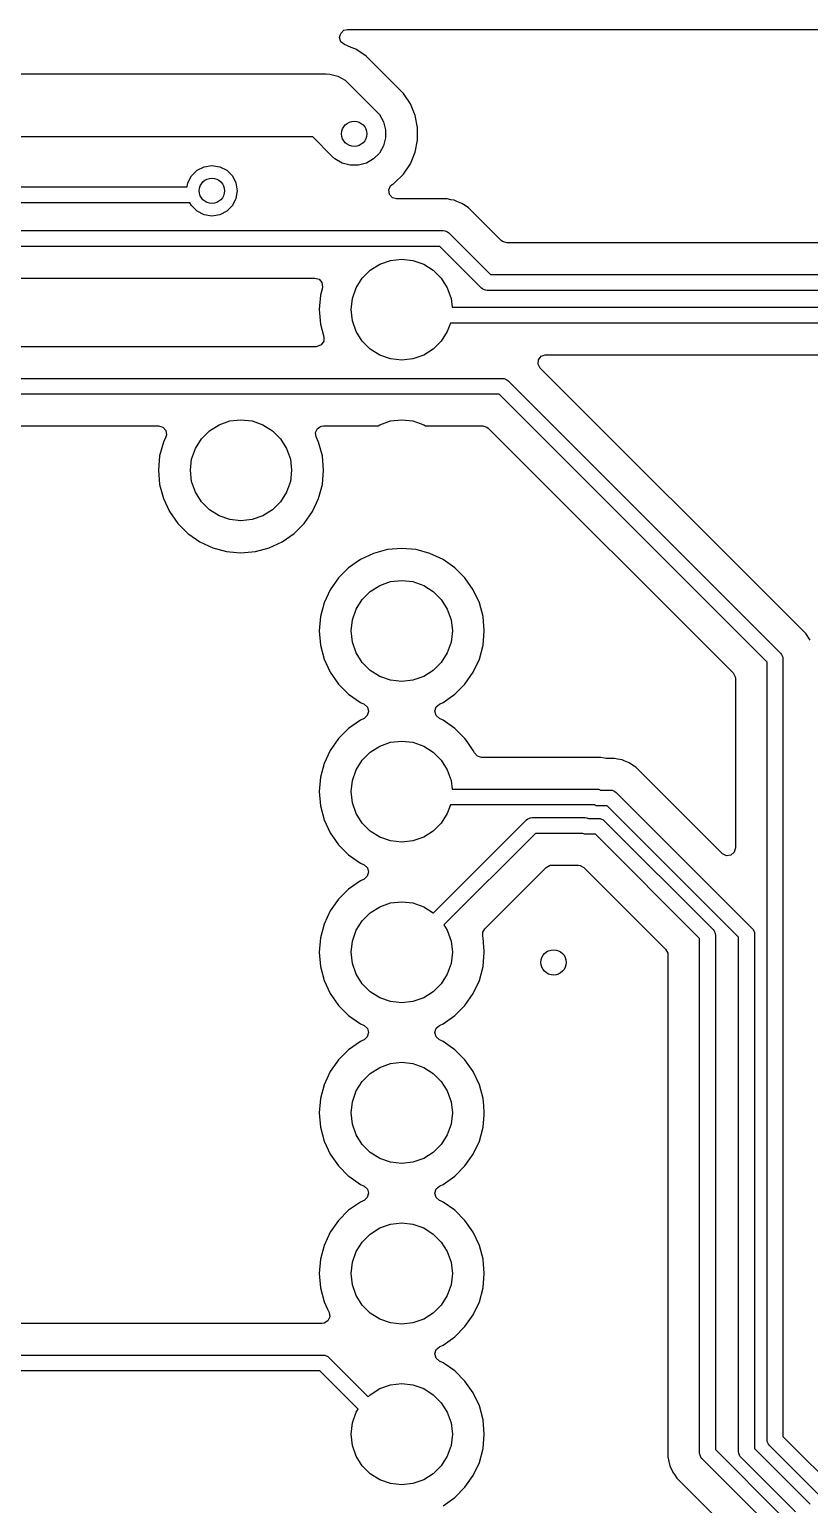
# Model space of a CAD drawing. Extents: x 0.52 to 4.07, y -3.31 to -0.61.
# Drawn here: x 2.261 to 2.746, y -1.53 to -0.612 of the extents above; entities that cross this region are included whole.
import ezdxf

# ---------------------------------------------------------------- set-up
doc = ezdxf.new("R2010")
doc.units = 0
doc.header["$MEASUREMENT"] = 0
doc.layers.add('BLACK', color=7, linetype='CONTINUOUS')

msp = doc.modelspace()

# ---------------------------------------------------------------- linework, layer by layer
at = {"layer": 'BLACK', "linetype": 'CONTINUOUS'}
for p, q in [((2.45347, -0.61728), (2.45415, -0.61462)), ((2.45415, -0.61462), (2.45616, -0.61274)), ((2.45616, -0.61274), (2.45835, -0.61222)), ((2.45835, -0.61222), (4.06793, -0.61222)), ((2.45434, -0.61989), (2.45347, -0.61728)), ((2.45648, -0.62162), (2.45434, -0.61989)), ((2.45847, -0.62244), (2.45648, -0.62162)), ((2.46068, -0.62336), (2.45847, -0.62244)), ((2.46354, -0.62454), (2.46068, -0.62336)), ((2.46999, -0.62885), (2.46354, -0.62454)), ((2.46354, -0.62454), (2.46354, -0.62454)), ((2.47565, -0.63451), (2.46999, -0.62885)), ((2.46999, -0.62885), (2.46999, -0.62885)), ((1.59646, -0.63976), (2.44488, -0.63976)), ((2.44488, -0.63976), (2.44745, -0.63993)), ((2.44745, -0.63993), (2.44745, -0.63993)), ((2.44745, -0.63993), (2.45242, -0.64126)), ((2.45242, -0.64126), (2.45687, -0.64383)), ((2.49319, -0.65206), (2.47565, -0.63451)), ((2.47565, -0.63451), (2.47565, -0.63451)), ((2.45687, -0.64383), (2.45687, -0.64383)), ((2.45687, -0.64383), (2.4588, -0.64553)), ((2.4588, -0.64553), (2.47652, -0.66325)), ((2.4975, -0.65851), (2.49319, -0.65206)), ((2.49319, -0.65206), (2.49319, -0.65206)), ((2.4975, -0.65851), (2.4975, -0.65851)), ((2.50047, -0.66568), (2.4975, -0.65851)), ((2.4975, -0.65851), (2.4975, -0.65851)), ((2.47652, -0.66325), (2.47822, -0.66518)), ((2.47822, -0.66518), (2.48079, -0.66963)), ((2.48079, -0.66963), (2.48212, -0.6746)), ((2.50199, -0.67329), (2.50047, -0.66568)), ((2.50047, -0.66568), (2.50047, -0.66568)), ((2.43673, -0.67913), (1.59646, -0.67913)), ((2.44868, -0.69108), (2.43673, -0.67913)), ((2.48212, -0.6746), (2.48212, -0.67973)), ((2.50199, -0.68104), (2.50199, -0.67329)), ((2.50199, -0.67329), (2.50199, -0.67329)), ((2.50199, -0.67329), (2.50199, -0.67329)), ((2.48079, -0.6847), (2.47822, -0.68915)), ((2.48212, -0.67973), (2.48079, -0.6847)), ((2.50047, -0.68865), (2.50199, -0.68104)), ((2.36476, -0.69986), (2.36915, -0.69762)), ((2.36915, -0.69762), (2.37402, -0.69685)), ((2.37402, -0.69685), (2.37888, -0.69762)), ((2.37888, -0.69762), (2.38327, -0.69986)), ((2.45061, -0.69278), (2.44868, -0.69108)), ((2.45507, -0.69535), (2.45061, -0.69278)), ((2.46003, -0.69668), (2.45507, -0.69535)), ((2.46517, -0.69668), (2.46003, -0.69668)), ((2.47013, -0.69535), (2.46517, -0.69668)), ((2.47458, -0.69278), (2.47013, -0.69535)), ((2.47822, -0.68915), (2.47458, -0.69278)), ((2.49319, -0.70227), (2.4975, -0.69582)), ((2.4975, -0.69582), (2.50047, -0.68865)), ((2.35904, -0.70773), (2.36128, -0.70334)), ((2.36128, -0.70334), (2.36476, -0.69986)), ((2.38327, -0.69986), (2.38676, -0.70334)), ((2.38676, -0.70334), (2.38899, -0.70773)), ((2.48771, -0.70776), (2.49319, -0.70227)), ((1.65612, -0.71019), (2.35865, -0.71019)), ((2.35865, -0.71019), (2.35904, -0.70773)), ((2.38899, -0.70773), (2.38976, -0.7126)), ((2.38976, -0.7126), (2.38899, -0.71746)), ((2.4841, -0.71212), (2.48524, -0.70962)), ((2.48449, -0.71484), (2.4841, -0.71212)), ((2.48629, -0.71692), (2.48449, -0.71484)), ((2.48524, -0.70962), (2.48622, -0.70876)), ((2.48622, -0.70876), (2.48693, -0.70828)), ((2.48693, -0.70828), (2.48771, -0.70776)), ((2.36035, -0.72003), (1.65408, -0.72003)), ((2.36128, -0.72185), (2.36035, -0.72003)), ((2.36476, -0.72534), (2.36128, -0.72185)), ((2.38676, -0.72185), (2.38327, -0.72534)), ((2.38899, -0.71746), (2.38676, -0.72185)), ((2.48893, -0.7177), (2.48629, -0.71692)), ((2.52034, -0.7177), (2.48893, -0.7177)), ((2.52272, -0.71817), (2.52034, -0.7177)), ((2.52034, -0.7177), (2.52034, -0.7177)), ((2.52034, -0.7177), (2.52034, -0.7177)), ((2.5247, -0.71856), (2.52272, -0.71817)), ((2.5251, -0.71864), (2.5247, -0.71856)), ((2.52641, -0.71919), (2.5251, -0.71864)), ((2.52958, -0.7205), (2.52641, -0.71919)), ((2.53159, -0.72185), (2.52958, -0.7205)), ((2.52958, -0.7205), (2.52958, -0.7205)), ((2.52958, -0.7205), (2.52958, -0.7205)), ((2.52958, -0.7205), (2.52958, -0.7205)), ((2.53361, -0.72319), (2.53159, -0.72185)), ((2.53704, -0.72662), (2.53361, -0.72319)), ((2.53361, -0.72319), (2.53361, -0.72319)), ((2.53361, -0.72319), (2.53361, -0.72319)), ((2.36915, -0.72758), (2.36476, -0.72534)), ((2.37402, -0.72835), (2.36915, -0.72758)), ((2.37888, -0.72758), (2.37402, -0.72835)), ((2.38327, -0.72534), (2.37888, -0.72758)), ((2.53732, -0.7269), (2.53704, -0.72662)), ((2.53704, -0.72662), (2.53704, -0.72662)), ((2.55405, -0.74363), (2.53732, -0.7269)), ((2.53732, -0.7269), (2.53732, -0.7269)), ((2.53732, -0.7269), (2.53732, -0.7269)), ((1.87378, -0.7374), (2.51791, -0.7374)), ((2.51791, -0.7374), (2.51887, -0.7375)), ((2.51887, -0.7375), (2.51887, -0.7375)), ((2.51887, -0.7375), (2.51899, -0.73754)), ((2.51899, -0.73754), (2.52065, -0.73823)), ((2.52065, -0.73823), (2.52065, -0.73823)), ((2.52065, -0.73823), (2.52139, -0.73884)), ((2.52139, -0.73884), (2.54731, -0.76476)), ((2.55486, -0.74428), (2.55405, -0.74363)), ((2.51587, -0.74724), (1.87582, -0.74724)), ((2.5418, -0.77316), (2.51587, -0.74724)), ((2.5575, -0.74506), (2.55486, -0.74428)), ((2.87984, -0.74506), (2.5575, -0.74506)), ((2.4675, -0.76698), (2.47249, -0.76199)), ((2.47249, -0.76199), (2.47846, -0.75824)), ((2.47846, -0.75824), (2.48512, -0.75591)), ((2.48512, -0.75591), (2.49213, -0.75512)), ((2.49213, -0.75512), (2.49913, -0.75591)), ((2.49913, -0.75591), (2.50579, -0.75824)), ((2.50579, -0.75824), (2.51176, -0.76199)), ((2.51176, -0.76199), (2.51675, -0.76698)), ((1.91672, -0.76695), (2.43803, -0.76695)), ((2.43803, -0.76695), (2.44067, -0.76772)), ((2.44067, -0.76772), (2.44247, -0.7698)), ((2.44247, -0.7698), (2.44286, -0.77253)), ((2.46375, -0.77295), (2.4675, -0.76698)), ((2.51675, -0.76698), (2.5205, -0.77295)), ((2.54731, -0.76476), (2.87742, -0.76476)), ((2.44151, -0.77769), (2.44073, -0.78661)), ((2.44274, -0.77309), (2.44151, -0.77769)), ((2.44151, -0.77769), (2.44151, -0.77769)), ((2.44286, -0.77253), (2.44274, -0.77309)), ((2.46063, -0.78661), (2.46142, -0.77961)), ((2.46142, -0.77961), (2.46375, -0.77295)), ((2.5205, -0.77295), (2.52283, -0.77961)), ((2.52283, -0.77961), (2.52345, -0.78508)), ((2.54254, -0.77378), (2.5418, -0.77316)), ((2.54358, -0.77421), (2.54254, -0.77378)), ((2.54254, -0.77378), (2.54254, -0.77378)), ((2.54432, -0.77451), (2.54358, -0.77421)), ((2.54528, -0.77461), (2.54432, -0.77451)), ((2.54432, -0.77451), (2.54432, -0.77451)), ((2.87538, -0.77461), (2.54528, -0.77461)), ((2.44073, -0.78661), (2.44073, -0.78661)), ((2.44073, -0.78661), (2.44151, -0.79554)), ((2.46142, -0.79362), (2.46063, -0.78661)), ((2.52345, -0.78508), (2.87268, -0.78508)), ((2.44151, -0.79554), (2.44151, -0.79554)), ((2.44151, -0.79554), (2.44365, -0.80352)), ((2.46375, -0.80028), (2.46142, -0.79362)), ((2.52238, -0.79492), (2.5205, -0.80028)), ((2.87064, -0.79492), (2.52238, -0.79492)), ((2.44358, -0.80627), (2.44204, -0.80855)), ((2.44365, -0.80352), (2.44358, -0.80627)), ((2.4675, -0.80625), (2.46375, -0.80028)), ((2.47249, -0.81124), (2.4675, -0.80625)), ((2.51675, -0.80625), (2.51176, -0.81124)), ((2.5205, -0.80028), (2.51675, -0.80625)), ((2.43893, -0.80967), (1.94428, -0.80967)), ((2.43951, -0.80963), (2.43893, -0.80967)), ((2.44204, -0.80855), (2.43951, -0.80963)), ((2.47846, -0.81499), (2.47249, -0.81124)), ((2.48512, -0.81732), (2.47846, -0.81499)), ((2.50579, -0.81499), (2.49913, -0.81732)), ((2.51176, -0.81124), (2.50579, -0.81499)), ((2.57714, -0.8178), (2.57879, -0.8156)), ((2.57879, -0.8156), (2.58136, -0.81464)), ((2.58136, -0.81464), (2.58171, -0.81463)), ((2.58171, -0.81463), (2.86045, -0.81463)), ((2.49213, -0.81811), (2.48512, -0.81732)), ((2.49913, -0.81732), (2.49213, -0.81811)), ((2.57694, -0.82055), (2.57714, -0.8178)), ((2.57826, -0.82296), (2.57694, -0.82055)), ((2.73998, -0.98469), (2.57826, -0.82296)), ((1.94671, -0.82937), (2.55476, -0.82937)), ((2.55476, -0.82937), (2.55572, -0.82946)), ((2.55572, -0.82946), (2.55572, -0.82946)), ((2.55572, -0.82946), (2.55624, -0.82968)), ((2.55624, -0.82968), (2.5575, -0.8302)), ((2.5575, -0.8302), (2.5575, -0.8302)), ((2.5575, -0.8302), (2.55824, -0.83081)), ((2.55824, -0.83081), (2.72789, -1.00046)), ((2.55273, -0.83921), (1.94875, -0.83921)), ((2.71949, -1.00598), (2.55273, -0.83921)), ((1.95893, -0.85892), (2.34088, -0.85892)), ((2.34088, -0.85892), (2.34352, -0.85969)), ((2.34352, -0.85969), (2.34533, -0.86177)), ((2.34533, -0.86177), (2.34572, -0.86449)), ((2.3675, -0.86698), (2.37249, -0.86199)), ((2.37249, -0.86199), (2.37846, -0.85824)), ((2.37846, -0.85824), (2.38512, -0.85591)), ((2.38512, -0.85591), (2.39213, -0.85512)), ((2.39213, -0.85512), (2.39913, -0.85591)), ((2.39913, -0.85591), (2.40579, -0.85824)), ((2.40579, -0.85824), (2.41176, -0.86199)), ((2.41176, -0.86199), (2.41675, -0.86698)), ((2.43853, -0.86314), (2.43965, -0.86063)), ((2.43965, -0.86063), (2.44196, -0.85913)), ((2.44196, -0.85913), (2.44337, -0.85892)), ((2.44337, -0.85892), (2.47738, -0.85892)), ((2.47738, -0.85892), (2.47846, -0.85824)), ((2.47846, -0.85824), (2.48512, -0.85591)), ((2.48512, -0.85591), (2.49213, -0.85512)), ((2.49213, -0.85512), (2.49913, -0.85591)), ((2.49913, -0.85591), (2.50579, -0.85824)), ((2.50579, -0.85824), (2.50687, -0.85892)), ((2.50687, -0.85892), (2.54254, -0.85892)), ((2.54254, -0.85892), (2.54518, -0.85969)), ((2.54518, -0.85969), (2.54599, -0.86035)), ((2.54599, -0.86035), (2.69835, -1.01271)), ((2.34383, -0.86904), (2.34151, -0.87769)), ((2.34531, -0.86586), (2.34383, -0.86904)), ((2.34383, -0.86904), (2.34383, -0.86904)), ((2.34572, -0.86449), (2.34531, -0.86586)), ((2.36375, -0.87295), (2.3675, -0.86698)), ((2.41675, -0.86698), (2.4205, -0.87295)), ((2.43894, -0.86586), (2.43853, -0.86314)), ((2.44042, -0.86904), (2.43894, -0.86586)), ((2.44274, -0.87769), (2.44042, -0.86904)), ((2.34151, -0.87769), (2.34073, -0.88661)), ((2.34151, -0.87769), (2.34151, -0.87769)), ((2.36063, -0.88661), (2.36142, -0.87961)), ((2.36142, -0.87961), (2.36375, -0.87295)), ((2.4205, -0.87295), (2.42283, -0.87961)), ((2.42283, -0.87961), (2.42362, -0.88661)), ((2.44352, -0.88661), (2.44274, -0.87769)), ((2.34073, -0.88661), (2.34073, -0.88661)), ((2.34073, -0.88661), (2.34151, -0.89554)), ((2.36142, -0.89362), (2.36063, -0.88661)), ((2.42362, -0.88661), (2.42283, -0.89362)), ((2.44274, -0.89554), (2.44352, -0.88661)), ((2.34151, -0.89554), (2.34151, -0.89554)), ((2.34151, -0.89554), (2.34383, -0.90419)), ((2.36375, -0.90028), (2.36142, -0.89362)), ((2.42283, -0.89362), (2.4205, -0.90028)), ((2.44042, -0.90419), (2.44274, -0.89554)), ((2.34383, -0.90419), (2.34383, -0.90419)), ((2.34383, -0.90419), (2.34762, -0.91231)), ((2.3675, -0.90625), (2.36375, -0.90028)), ((2.37249, -0.91124), (2.3675, -0.90625)), ((2.41675, -0.90625), (2.41176, -0.91124)), ((2.4205, -0.90028), (2.41675, -0.90625)), ((2.43664, -0.91231), (2.44042, -0.90419)), ((2.34762, -0.91231), (2.34762, -0.91231)), ((2.34762, -0.91231), (2.35275, -0.91965)), ((2.37846, -0.91499), (2.37249, -0.91124)), ((2.38512, -0.91732), (2.37846, -0.91499)), ((2.39213, -0.91811), (2.38512, -0.91732)), ((2.39913, -0.91732), (2.39213, -0.91811)), ((2.40579, -0.91499), (2.39913, -0.91732)), ((2.41176, -0.91124), (2.40579, -0.91499)), ((2.4315, -0.91965), (2.43664, -0.91231)), ((2.35275, -0.91965), (2.35909, -0.92599)), ((2.35909, -0.92599), (2.35975, -0.92645)), ((2.35975, -0.92645), (2.36643, -0.93112)), ((2.41782, -0.93112), (2.42516, -0.92599)), ((2.42516, -0.92599), (2.4315, -0.91965)), ((2.36643, -0.93112), (2.37455, -0.93491)), ((2.37455, -0.93491), (2.3832, -0.93723)), ((2.40105, -0.93723), (2.4097, -0.93491)), ((2.4097, -0.93491), (2.41782, -0.93112)), ((2.4832, -0.936), (2.47455, -0.93832)), ((2.49213, -0.93522), (2.4832, -0.936)), ((2.4832, -0.936), (2.4832, -0.936)), ((2.50105, -0.936), (2.49213, -0.93522)), ((2.49213, -0.93522), (2.49213, -0.93522)), ((2.5097, -0.93832), (2.50105, -0.936)), ((2.50105, -0.936), (2.50105, -0.936)), ((2.50105, -0.936), (2.50105, -0.936)), ((2.50105, -0.936), (2.50105, -0.936)), ((2.50105, -0.936), (2.50105, -0.936)), ((2.3832, -0.93723), (2.38958, -0.93779)), ((2.38958, -0.93779), (2.39213, -0.93801)), ((2.39213, -0.93801), (2.39436, -0.93782)), ((2.39213, -0.93801), (2.39213, -0.93801)), ((2.39213, -0.93801), (2.39213, -0.93801)), ((2.39436, -0.93782), (2.40105, -0.93723)), ((2.46643, -0.9421), (2.45909, -0.94724)), ((2.47455, -0.93832), (2.46643, -0.9421)), ((2.46643, -0.9421), (2.46643, -0.9421)), ((2.47455, -0.93832), (2.47455, -0.93832)), ((2.51782, -0.9421), (2.5097, -0.93832)), ((2.5097, -0.93832), (2.5097, -0.93832)), ((2.52516, -0.94724), (2.51782, -0.9421)), ((2.51782, -0.9421), (2.51782, -0.9421)), ((2.45275, -0.95358), (2.44762, -0.96092)), ((2.45909, -0.94724), (2.45275, -0.95358)), ((2.5315, -0.95358), (2.52516, -0.94724)), ((2.53664, -0.96092), (2.5315, -0.95358)), ((2.5315, -0.95358), (2.5315, -0.95358)), ((2.44762, -0.96092), (2.44383, -0.96904)), ((2.44762, -0.96092), (2.44762, -0.96092)), ((2.4675, -0.96698), (2.47249, -0.96199)), ((2.47249, -0.96199), (2.47846, -0.95824)), ((2.47846, -0.95824), (2.48512, -0.95591)), ((2.48512, -0.95591), (2.49213, -0.95512)), ((2.49213, -0.95512), (2.49913, -0.95591)), ((2.49913, -0.95591), (2.50579, -0.95824)), ((2.50579, -0.95824), (2.51176, -0.96199)), ((2.51176, -0.96199), (2.51675, -0.96698)), ((2.54042, -0.96904), (2.53664, -0.96092)), ((2.44383, -0.96904), (2.44151, -0.97769)), ((2.44383, -0.96904), (2.44383, -0.96904)), ((2.46142, -0.97961), (2.46375, -0.97295)), ((2.46375, -0.97295), (2.4675, -0.96698)), ((2.51675, -0.96698), (2.5205, -0.97295)), ((2.5205, -0.97295), (2.52283, -0.97961)), ((2.54274, -0.97769), (2.54042, -0.96904)), ((2.44151, -0.97769), (2.44073, -0.98661)), ((2.44151, -0.97769), (2.44151, -0.97769)), ((2.46063, -0.98661), (2.46142, -0.97961)), ((2.52283, -0.97961), (2.52362, -0.98661)), ((2.54352, -0.98661), (2.54274, -0.97769)), ((2.44073, -0.98661), (2.44073, -0.98661)), ((2.44073, -0.98661), (2.44151, -0.99554)), ((2.46142, -0.99362), (2.46063, -0.98661)), ((2.52362, -0.98661), (2.52283, -0.99362)), ((2.54274, -0.99554), (2.54352, -0.98661)), ((2.73999, -0.98469), (2.73998, -0.98469)), ((2.74354, -0.98824), (2.73999, -0.98469)), ((2.74623, -0.99227), (2.74354, -0.98824)), ((2.74354, -0.98824), (2.74354, -0.98824)), ((2.44151, -0.99554), (2.44151, -0.99554)), ((2.44151, -0.99554), (2.44383, -1.00419)), ((2.46375, -1.00028), (2.46142, -0.99362)), ((2.4675, -1.00625), (2.46375, -1.00028)), ((2.5205, -1.00028), (2.51675, -1.00625)), ((2.52283, -0.99362), (2.5205, -1.00028)), ((2.54042, -1.00419), (2.54274, -0.99554)), ((2.72789, -1.00046), (2.7285, -1.0012)), ((2.44383, -1.00419), (2.44383, -1.00419)), ((2.44383, -1.00419), (2.44762, -1.01231)), ((2.47249, -1.01124), (2.4675, -1.00625)), ((2.51675, -1.00625), (2.51176, -1.01124)), ((2.53664, -1.01231), (2.54042, -1.00419)), ((2.71949, -1.49016), (2.71949, -1.00598)), ((2.7285, -1.0012), (2.7285, -1.0012)), ((2.7285, -1.0012), (2.72924, -1.00298)), ((2.72924, -1.00298), (2.72933, -1.00394)), ((2.72933, -1.00394), (2.72933, -1.48812)), ((2.44762, -1.01231), (2.44762, -1.01231)), ((2.44762, -1.01231), (2.45275, -1.01965)), ((2.47846, -1.01499), (2.47249, -1.01124)), ((2.48512, -1.01732), (2.47846, -1.01499)), ((2.49213, -1.01811), (2.48512, -1.01732)), ((2.49913, -1.01732), (2.49213, -1.01811)), ((2.50579, -1.01499), (2.49913, -1.01732)), ((2.51176, -1.01124), (2.50579, -1.01499)), ((2.5315, -1.01965), (2.53664, -1.01231)), ((2.69835, -1.01271), (2.69967, -1.01512)), ((2.69967, -1.01512), (2.69978, -1.01616)), ((2.69978, -1.01616), (2.69978, -1.12168)), ((2.45275, -1.01965), (2.45909, -1.02599)), ((2.45909, -1.02599), (2.45909, -1.02599)), ((2.45909, -1.02599), (2.46643, -1.03112)), ((2.51782, -1.03112), (2.52516, -1.02599)), ((2.52516, -1.02599), (2.5315, -1.01965)), ((2.46643, -1.03112), (2.46871, -1.03219)), ((2.46871, -1.03219), (2.47078, -1.03401)), ((2.47153, -1.03665), (2.47073, -1.03929)), ((2.47078, -1.03401), (2.47153, -1.03665)), ((2.51272, -1.03658), (2.51352, -1.03394)), ((2.51348, -1.03922), (2.51272, -1.03658)), ((2.51352, -1.03394), (2.51554, -1.03219)), ((2.51554, -1.03219), (2.51782, -1.03112)), ((2.46643, -1.0421), (2.45909, -1.04724)), ((2.46871, -1.04104), (2.46643, -1.0421)), ((2.46643, -1.0421), (2.46643, -1.0421)), ((2.47073, -1.03929), (2.46871, -1.04104)), ((2.51554, -1.04104), (2.51348, -1.03922)), ((2.51782, -1.0421), (2.51554, -1.04104)), ((2.52516, -1.04724), (2.51782, -1.0421)), ((2.51782, -1.0421), (2.51782, -1.0421)), ((2.45275, -1.05358), (2.44762, -1.06092)), ((2.45909, -1.04724), (2.45275, -1.05358)), ((2.48512, -1.05591), (2.49213, -1.05512)), ((2.49213, -1.05512), (2.49913, -1.05591)), ((2.5315, -1.05358), (2.52516, -1.04724)), ((2.53279, -1.05542), (2.5315, -1.05358)), ((2.53664, -1.06092), (2.53279, -1.05542)), ((2.44762, -1.06092), (2.44383, -1.06904)), ((2.44762, -1.06092), (2.44762, -1.06092)), ((2.4675, -1.06698), (2.47249, -1.06199)), ((2.47249, -1.06199), (2.47846, -1.05824)), ((2.47846, -1.05824), (2.48512, -1.05591)), ((2.49913, -1.05591), (2.50579, -1.05824)), ((2.50579, -1.05824), (2.51176, -1.06199)), ((2.51176, -1.06199), (2.51675, -1.06698)), ((2.5374, -1.06255), (2.53664, -1.06092)), ((2.5374, -1.06256), (2.5374, -1.06255)), ((2.53919, -1.0646), (2.5374, -1.06256)), ((2.54183, -1.06537), (2.53919, -1.0646)), ((2.44383, -1.06904), (2.44151, -1.07769)), ((2.44383, -1.06904), (2.44383, -1.06904)), ((2.46142, -1.07961), (2.46375, -1.07295)), ((2.46375, -1.07295), (2.4675, -1.06698)), ((2.51675, -1.06698), (2.5205, -1.07295)), ((2.5205, -1.07295), (2.52283, -1.07961)), ((2.61605, -1.06537), (2.54183, -1.06537)), ((2.61835, -1.06583), (2.61605, -1.06537)), ((2.61605, -1.06537), (2.61605, -1.06537)), ((2.6193, -1.06593), (2.61835, -1.06583)), ((2.62447, -1.06593), (2.6193, -1.06593)), ((2.62646, -1.06632), (2.62447, -1.06593)), ((2.62447, -1.06593), (2.62447, -1.06593)), ((2.62447, -1.06593), (2.62447, -1.06593)), ((2.62923, -1.06687), (2.62646, -1.06632)), ((2.62646, -1.06632), (2.62646, -1.06632)), ((2.63054, -1.06742), (2.62923, -1.06687)), ((2.62923, -1.06687), (2.62923, -1.06687)), ((2.62923, -1.06687), (2.62923, -1.06687)), ((2.62923, -1.06687), (2.62923, -1.06687)), ((2.62923, -1.06687), (2.62923, -1.06687)), ((2.63371, -1.06873), (2.63054, -1.06742)), ((2.63573, -1.07008), (2.63371, -1.06873)), ((2.63371, -1.06873), (2.63371, -1.06873)), ((2.63371, -1.06873), (2.63371, -1.06873)), ((2.63775, -1.07142), (2.63573, -1.07008)), ((2.64135, -1.07502), (2.63775, -1.07142)), ((2.44151, -1.07769), (2.44073, -1.08661)), ((2.44151, -1.07769), (2.44151, -1.07769)), ((2.46063, -1.08661), (2.46142, -1.07961)), ((2.52283, -1.07961), (2.52345, -1.08508)), ((2.69145, -1.12513), (2.64135, -1.07502)), ((2.64135, -1.07502), (2.64135, -1.07502)), ((2.44073, -1.08661), (2.44073, -1.08661)), ((2.44073, -1.08661), (2.44151, -1.09554)), ((2.46142, -1.09362), (2.46063, -1.08661)), ((2.52345, -1.08508), (2.61362, -1.08508)), ((2.61362, -1.08508), (2.61458, -1.08517)), ((2.61458, -1.08517), (2.61458, -1.08517)), ((2.61458, -1.08517), (2.6151, -1.08539)), ((2.6151, -1.08539), (2.61568, -1.08563)), ((2.61568, -1.08563), (2.62205, -1.08563)), ((2.62205, -1.08563), (2.62301, -1.08572)), ((2.62301, -1.08572), (2.62301, -1.08572)), ((2.62301, -1.08572), (2.62345, -1.08591)), ((2.62345, -1.08591), (2.62478, -1.08646)), ((2.62478, -1.08646), (2.62478, -1.08646)), ((2.62478, -1.08646), (2.62553, -1.08707)), ((2.62553, -1.08707), (2.71017, -1.17172)), ((2.44151, -1.09554), (2.44151, -1.09554)), ((2.44151, -1.09554), (2.44383, -1.10419)), ((2.46375, -1.10028), (2.46142, -1.09362)), ((2.4675, -1.10625), (2.46375, -1.10028)), ((2.5205, -1.10028), (2.51675, -1.10625)), ((2.52238, -1.09492), (2.5205, -1.10028)), ((2.61211, -1.09492), (2.52238, -1.09492)), ((2.61269, -1.09516), (2.61211, -1.09492)), ((2.61321, -1.09538), (2.61269, -1.09516)), ((2.61417, -1.09547), (2.61321, -1.09538)), ((2.61321, -1.09538), (2.61321, -1.09538)), ((2.62001, -1.09547), (2.61417, -1.09547)), ((2.70177, -1.17724), (2.62001, -1.09547)), ((2.44383, -1.10419), (2.44383, -1.10419)), ((2.44383, -1.10419), (2.44762, -1.11231)), ((2.47249, -1.11124), (2.4675, -1.10625)), ((2.51675, -1.10625), (2.51176, -1.11124)), ((2.51191, -1.16213), (2.5698, -1.10424)), ((2.5698, -1.10424), (2.57055, -1.10362)), ((2.57055, -1.10362), (2.57159, -1.10319)), ((2.57055, -1.10362), (2.57055, -1.10362)), ((2.57159, -1.10319), (2.57232, -1.10289)), ((2.57232, -1.10289), (2.57328, -1.1028)), ((2.57232, -1.10289), (2.57232, -1.10289)), ((2.57328, -1.1028), (2.60628, -1.1028)), ((2.60628, -1.1028), (2.60724, -1.10289)), ((2.60724, -1.10289), (2.60724, -1.10289)), ((2.60724, -1.10289), (2.60776, -1.10311)), ((2.60776, -1.10311), (2.60835, -1.10335)), ((2.60835, -1.10335), (2.61471, -1.10335)), ((2.61471, -1.10335), (2.61567, -1.10344)), ((2.61567, -1.10344), (2.61567, -1.10344)), ((2.61567, -1.10344), (2.61611, -1.10362)), ((2.61611, -1.10362), (2.61744, -1.10418)), ((2.61744, -1.10418), (2.61744, -1.10418)), ((2.61744, -1.10418), (2.61819, -1.10479)), ((2.61819, -1.10479), (2.68583, -1.17243)), ((2.44762, -1.11231), (2.44762, -1.11231)), ((2.44762, -1.11231), (2.45275, -1.11965)), ((2.45275, -1.11965), (2.45909, -1.12599)), ((2.47846, -1.11499), (2.47249, -1.11124)), ((2.48512, -1.11732), (2.47846, -1.11499)), ((2.49213, -1.11811), (2.48512, -1.11732)), ((2.49913, -1.11732), (2.49213, -1.11811)), ((2.50579, -1.11499), (2.49913, -1.11732)), ((2.51176, -1.11124), (2.50579, -1.11499)), ((2.57532, -1.11264), (2.51838, -1.16958)), ((2.60477, -1.11264), (2.57532, -1.11264)), ((2.60536, -1.11288), (2.60477, -1.11264)), ((2.60587, -1.11309), (2.60536, -1.11288)), ((2.60683, -1.11319), (2.60587, -1.11309)), ((2.60587, -1.11309), (2.60587, -1.11309)), ((2.61267, -1.11319), (2.60683, -1.11319)), ((2.67743, -1.17795), (2.61267, -1.11319)), ((2.45909, -1.12599), (2.45909, -1.12599)), ((2.45909, -1.12599), (2.46643, -1.13112)), ((2.6917, -1.12536), (2.69145, -1.12513)), ((2.69421, -1.12651), (2.6917, -1.12536)), ((2.69693, -1.12612), (2.69421, -1.12651)), ((2.69901, -1.12431), (2.69693, -1.12612)), ((2.69978, -1.12168), (2.69901, -1.12431)), ((2.46643, -1.13112), (2.46871, -1.13219)), ((2.46871, -1.13219), (2.47078, -1.13401)), ((2.47153, -1.13665), (2.47073, -1.13929)), ((2.47078, -1.13401), (2.47153, -1.13665)), ((2.54376, -1.17206), (2.58205, -1.13377)), ((2.58205, -1.13377), (2.58447, -1.13245)), ((2.58447, -1.13245), (2.58551, -1.13234)), ((2.58551, -1.13234), (2.60116, -1.13234)), ((2.60116, -1.13234), (2.60211, -1.13244)), ((2.60211, -1.13244), (2.60308, -1.13263)), ((2.60308, -1.13263), (2.60552, -1.1339)), ((2.60552, -1.1339), (2.60558, -1.13397)), ((2.60558, -1.13397), (2.6563, -1.18468)), ((2.45909, -1.14724), (2.45275, -1.15358)), ((2.46643, -1.1421), (2.45909, -1.14724)), ((2.46871, -1.14104), (2.46643, -1.1421)), ((2.46643, -1.1421), (2.46643, -1.1421)), ((2.47073, -1.13929), (2.46871, -1.14104)), ((2.45275, -1.15358), (2.44762, -1.16092)), ((2.47846, -1.15824), (2.48512, -1.15591)), ((2.48512, -1.15591), (2.49213, -1.15512)), ((2.49213, -1.15512), (2.49913, -1.15591)), ((2.49913, -1.15591), (2.50579, -1.15824)), ((2.44762, -1.16092), (2.44383, -1.16904)), ((2.44762, -1.16092), (2.44762, -1.16092)), ((2.4675, -1.16698), (2.47249, -1.16199)), ((2.47249, -1.16199), (2.47846, -1.15824)), ((2.50579, -1.15824), (2.51176, -1.16199)), ((2.51176, -1.16199), (2.51191, -1.16213)), ((2.44383, -1.16904), (2.44151, -1.17769)), ((2.44383, -1.16904), (2.44383, -1.16904)), ((2.46142, -1.17961), (2.46375, -1.17295)), ((2.46375, -1.17295), (2.4675, -1.16698)), ((2.51838, -1.16958), (2.5205, -1.17295)), ((2.5205, -1.17295), (2.52283, -1.17961)), ((2.5425, -1.17678), (2.54256, -1.17403)), ((2.54256, -1.17403), (2.54376, -1.17206)), ((2.68583, -1.17243), (2.68645, -1.17318)), ((2.68645, -1.17318), (2.68645, -1.17318)), ((2.68645, -1.17318), (2.68718, -1.17495)), ((2.68718, -1.17495), (2.68728, -1.17591)), ((2.71017, -1.17172), (2.71078, -1.17246)), ((2.71078, -1.17246), (2.71078, -1.17246)), ((2.71078, -1.17246), (2.71152, -1.17424)), ((2.71152, -1.17424), (2.71161, -1.1752)), ((2.71161, -1.1752), (2.71161, -1.49546)), ((2.44151, -1.17769), (2.44073, -1.18661)), ((2.44151, -1.17769), (2.44151, -1.17769)), ((2.46063, -1.18661), (2.46142, -1.17961)), ((2.52283, -1.17961), (2.52362, -1.18661)), ((2.54274, -1.17769), (2.5425, -1.17678)), ((2.54323, -1.18324), (2.54274, -1.17769)), ((2.54345, -1.18583), (2.54323, -1.18324)), ((2.67743, -1.49821), (2.67743, -1.17795)), ((2.68728, -1.17591), (2.68728, -1.49617)), ((2.70177, -1.4975), (2.70177, -1.17724)), ((2.44073, -1.18661), (2.44073, -1.18661)), ((2.44073, -1.18661), (2.44151, -1.19554)), ((2.46142, -1.19362), (2.46063, -1.18661)), ((2.52362, -1.18661), (2.52283, -1.19362)), ((2.54274, -1.19554), (2.54352, -1.18661)), ((2.54352, -1.18661), (2.54345, -1.18583)), ((2.6563, -1.18468), (2.65762, -1.1871)), ((2.65762, -1.1871), (2.65773, -1.18814)), ((2.65773, -1.18814), (2.65773, -1.50064)), ((2.44151, -1.19554), (2.44151, -1.19554)), ((2.44151, -1.19554), (2.44383, -1.20419)), ((2.46375, -1.20028), (2.46142, -1.19362)), ((2.4675, -1.20625), (2.46375, -1.20028)), ((2.5205, -1.20028), (2.51675, -1.20625)), ((2.52283, -1.19362), (2.5205, -1.20028)), ((2.54042, -1.20419), (2.54274, -1.19554)), ((2.44383, -1.20419), (2.44383, -1.20419)), ((2.44383, -1.20419), (2.44762, -1.21231)), ((2.47249, -1.21124), (2.4675, -1.20625)), ((2.47846, -1.21499), (2.47249, -1.21124)), ((2.51176, -1.21124), (2.50579, -1.21499)), ((2.51675, -1.20625), (2.51176, -1.21124)), ((2.53664, -1.21231), (2.54042, -1.20419)), ((2.44762, -1.21231), (2.44762, -1.21231)), ((2.44762, -1.21231), (2.45275, -1.21965)), ((2.45275, -1.21965), (2.45909, -1.22599)), ((2.48512, -1.21732), (2.47846, -1.21499)), ((2.49213, -1.21811), (2.48512, -1.21732)), ((2.49913, -1.21732), (2.49213, -1.21811)), ((2.50579, -1.21499), (2.49913, -1.21732)), ((2.52516, -1.22599), (2.5315, -1.21965)), ((2.5315, -1.21965), (2.53664, -1.21231)), ((2.45909, -1.22599), (2.45909, -1.22599)), ((2.45909, -1.22599), (2.46643, -1.23112)), ((2.51782, -1.23112), (2.52516, -1.22599)), ((2.46643, -1.23112), (2.46828, -1.23199)), ((2.46828, -1.23199), (2.46871, -1.23219)), ((2.46871, -1.23219), (2.47078, -1.23401)), ((2.47073, -1.23929), (2.46871, -1.24104)), ((2.47153, -1.23665), (2.47073, -1.23929)), ((2.47078, -1.23401), (2.47153, -1.23665)), ((2.51272, -1.23658), (2.51352, -1.23394)), ((2.51348, -1.23922), (2.51272, -1.23658)), ((2.51554, -1.24104), (2.51348, -1.23922)), ((2.51352, -1.23394), (2.51554, -1.23219)), ((2.51554, -1.23219), (2.51597, -1.23199)), ((2.51597, -1.23199), (2.51782, -1.23112)), ((2.45909, -1.24724), (2.45275, -1.25358)), ((2.46643, -1.2421), (2.45909, -1.24724)), ((2.46804, -1.24135), (2.46643, -1.2421)), ((2.46643, -1.2421), (2.46643, -1.2421)), ((2.46871, -1.24104), (2.46804, -1.24135)), ((2.51673, -1.2416), (2.51554, -1.24104)), ((2.51782, -1.2421), (2.51673, -1.2416)), ((2.52516, -1.24724), (2.51782, -1.2421)), ((2.51782, -1.2421), (2.51782, -1.2421)), ((2.5315, -1.25358), (2.52516, -1.24724)), ((2.45275, -1.25358), (2.44762, -1.26092)), ((2.47846, -1.25824), (2.48512, -1.25591)), ((2.48512, -1.25591), (2.49213, -1.25512)), ((2.49213, -1.25512), (2.49913, -1.25591)), ((2.49913, -1.25591), (2.50579, -1.25824)), ((2.53664, -1.26092), (2.5315, -1.25358)), ((2.5315, -1.25358), (2.5315, -1.25358)), ((2.44762, -1.26092), (2.44383, -1.26904)), ((2.44762, -1.26092), (2.44762, -1.26092)), ((2.46375, -1.27295), (2.4675, -1.26698)), ((2.4675, -1.26698), (2.47249, -1.26199)), ((2.47249, -1.26199), (2.47846, -1.25824)), ((2.50579, -1.25824), (2.51176, -1.26199)), ((2.51176, -1.26199), (2.51675, -1.26698)), ((2.51675, -1.26698), (2.5205, -1.27295)), ((2.54042, -1.26904), (2.53664, -1.26092)), ((2.44383, -1.26904), (2.44151, -1.27769)), ((2.44383, -1.26904), (2.44383, -1.26904)), ((2.46142, -1.27961), (2.46375, -1.27295)), ((2.5205, -1.27295), (2.52283, -1.27961)), ((2.54274, -1.27769), (2.54042, -1.26904)), ((2.44151, -1.27769), (2.44073, -1.28661)), ((2.44151, -1.27769), (2.44151, -1.27769)), ((2.46063, -1.28661), (2.46142, -1.27961)), ((2.52283, -1.27961), (2.52362, -1.28661)), ((2.54312, -1.28199), (2.54274, -1.27769)), ((2.54352, -1.28661), (2.54312, -1.28199)), ((2.44073, -1.28661), (2.44073, -1.28661)), ((2.44073, -1.28661), (2.44151, -1.29554)), ((2.46142, -1.29362), (2.46063, -1.28661)), ((2.46375, -1.30028), (2.46142, -1.29362)), ((2.52283, -1.29362), (2.5205, -1.30028)), ((2.52362, -1.28661), (2.52283, -1.29362)), ((2.54274, -1.29554), (2.54341, -1.28789)), ((2.54341, -1.28789), (2.54352, -1.28661)), ((2.54352, -1.28661), (2.54352, -1.28661)), ((2.44151, -1.29554), (2.44151, -1.29554)), ((2.44151, -1.29554), (2.44383, -1.30419)), ((2.4675, -1.30625), (2.46375, -1.30028)), ((2.5205, -1.30028), (2.51675, -1.30625)), ((2.54042, -1.30419), (2.54274, -1.29554)), ((2.44383, -1.30419), (2.44383, -1.30419)), ((2.44383, -1.30419), (2.44762, -1.31231)), ((2.44762, -1.31231), (2.44762, -1.31231)), ((2.44762, -1.31231), (2.45275, -1.31965)), ((2.47249, -1.31124), (2.4675, -1.30625)), ((2.47846, -1.31499), (2.47249, -1.31124)), ((2.51176, -1.31124), (2.50579, -1.31499)), ((2.51675, -1.30625), (2.51176, -1.31124)), ((2.5315, -1.31965), (2.53664, -1.31231)), ((2.53664, -1.31231), (2.54042, -1.30419)), ((2.45275, -1.31965), (2.45909, -1.32599)), ((2.48512, -1.31732), (2.47846, -1.31499)), ((2.49213, -1.31811), (2.48512, -1.31732)), ((2.49913, -1.31732), (2.49213, -1.31811)), ((2.50579, -1.31499), (2.49913, -1.31732)), ((2.52516, -1.32599), (2.5315, -1.31965)), ((2.45909, -1.32599), (2.45921, -1.32607)), ((2.45921, -1.32607), (2.46643, -1.33112)), ((2.46643, -1.33112), (2.46828, -1.33199)), ((2.51597, -1.33199), (2.51782, -1.33112)), ((2.51782, -1.33112), (2.52516, -1.32599)), ((2.46828, -1.33199), (2.46871, -1.33219)), ((2.46871, -1.33219), (2.47078, -1.33401)), ((2.47073, -1.33929), (2.46871, -1.34104)), ((2.47153, -1.33665), (2.47073, -1.33929)), ((2.47078, -1.33401), (2.47153, -1.33665)), ((2.51272, -1.33658), (2.51352, -1.33394)), ((2.51348, -1.33922), (2.51272, -1.33658)), ((2.51554, -1.34104), (2.51348, -1.33922)), ((2.51352, -1.33394), (2.51554, -1.33219)), ((2.51554, -1.33219), (2.51597, -1.33199)), ((2.45909, -1.34724), (2.45275, -1.35358)), ((2.46643, -1.3421), (2.45909, -1.34724)), ((2.46804, -1.34135), (2.46643, -1.3421)), ((2.46643, -1.3421), (2.46643, -1.3421)), ((2.46871, -1.34104), (2.46804, -1.34135)), ((2.51635, -1.34142), (2.51554, -1.34104)), ((2.51782, -1.3421), (2.51635, -1.34142)), ((2.52516, -1.34724), (2.51782, -1.3421)), ((2.51782, -1.3421), (2.51782, -1.3421)), ((2.5315, -1.35358), (2.52516, -1.34724)), ((2.45275, -1.35358), (2.44762, -1.36092)), ((2.47249, -1.36199), (2.47846, -1.35824)), ((2.47846, -1.35824), (2.48512, -1.35591)), ((2.48512, -1.35591), (2.49213, -1.35512)), ((2.49213, -1.35512), (2.49913, -1.35591)), ((2.49913, -1.35591), (2.50579, -1.35824)), ((2.50579, -1.35824), (2.51176, -1.36199)), ((2.53664, -1.36092), (2.5315, -1.35358)), ((2.5315, -1.35358), (2.5315, -1.35358)), ((2.44762, -1.36092), (2.44383, -1.36904)), ((2.44762, -1.36092), (2.44762, -1.36092)), ((2.46375, -1.37295), (2.4675, -1.36698)), ((2.4675, -1.36698), (2.47249, -1.36199)), ((2.51176, -1.36199), (2.51675, -1.36698)), ((2.51675, -1.36698), (2.5205, -1.37295)), ((2.54042, -1.36904), (2.53664, -1.36092)), ((2.44383, -1.36904), (2.44151, -1.37769)), ((2.44383, -1.36904), (2.44383, -1.36904)), ((2.46142, -1.37961), (2.46375, -1.37295)), ((2.5205, -1.37295), (2.52283, -1.37961)), ((2.54274, -1.37769), (2.54042, -1.36904)), ((2.44151, -1.37769), (2.44073, -1.38661)), ((2.44151, -1.37769), (2.44151, -1.37769)), ((2.46063, -1.38661), (2.46142, -1.37961)), ((2.52283, -1.37961), (2.52362, -1.38661)), ((2.54352, -1.38661), (2.54274, -1.37769)), ((2.44073, -1.38661), (2.44073, -1.38661)), ((2.44073, -1.38661), (2.44151, -1.39554)), ((2.44151, -1.39554), (2.44151, -1.39554)), ((2.44151, -1.39554), (2.44383, -1.40419)), ((2.46142, -1.39362), (2.46063, -1.38661)), ((2.46375, -1.40028), (2.46142, -1.39362)), ((2.52283, -1.39362), (2.5205, -1.40028)), ((2.52362, -1.38661), (2.52283, -1.39362)), ((2.54042, -1.40419), (2.54274, -1.39554)), ((2.54274, -1.39554), (2.54352, -1.38661)), ((2.44383, -1.40419), (2.44383, -1.40419)), ((2.44383, -1.40419), (2.44383, -1.40419)), ((2.44383, -1.40419), (2.44599, -1.40882)), ((2.4675, -1.40625), (2.46375, -1.40028)), ((2.5205, -1.40028), (2.51675, -1.40625)), ((2.53664, -1.41231), (2.54042, -1.40419)), ((2.44599, -1.40882), (2.44689, -1.41075)), ((2.4473, -1.41347), (2.44618, -1.41598)), ((2.44689, -1.41075), (2.4473, -1.41347)), ((2.47249, -1.41124), (2.4675, -1.40625)), ((2.47846, -1.41499), (2.47249, -1.41124)), ((2.51176, -1.41124), (2.50579, -1.41499)), ((2.51675, -1.40625), (2.51176, -1.41124)), ((2.5315, -1.41965), (2.53664, -1.41231)), ((2.44246, -1.4177), (1.94179, -1.4177)), ((2.44388, -1.41749), (2.44246, -1.4177)), ((2.44618, -1.41598), (2.44388, -1.41749)), ((2.48512, -1.41732), (2.47846, -1.41499)), ((2.49213, -1.41811), (2.48512, -1.41732)), ((2.49913, -1.41732), (2.49213, -1.41811)), ((2.50579, -1.41499), (2.49913, -1.41732)), ((2.52516, -1.42599), (2.5315, -1.41965)), ((2.51352, -1.43394), (2.51554, -1.43219)), ((2.51554, -1.43219), (2.51597, -1.43199)), ((2.51597, -1.43199), (2.51782, -1.43112)), ((2.51782, -1.43112), (2.52516, -1.42599)), ((1.87378, -1.4374), (2.44332, -1.4374)), ((2.44332, -1.4374), (2.44428, -1.4375)), ((2.44428, -1.4375), (2.44428, -1.4375)), ((2.44428, -1.4375), (2.4448, -1.43771)), ((2.4448, -1.43771), (2.44606, -1.43823)), ((2.44606, -1.43823), (2.44606, -1.43823)), ((2.44606, -1.43823), (2.4468, -1.43884)), ((2.4468, -1.43884), (2.47122, -1.46326)), ((2.51272, -1.43658), (2.51352, -1.43394)), ((2.51348, -1.43922), (2.51272, -1.43658)), ((2.51554, -1.44104), (2.51348, -1.43922)), ((2.51782, -1.4421), (2.51554, -1.44104)), ((2.44128, -1.44724), (1.87582, -1.44724)), ((2.465, -1.47096), (2.44128, -1.44724)), ((2.52516, -1.44724), (2.51782, -1.4421)), ((2.51782, -1.4421), (2.51782, -1.4421)), ((2.5315, -1.45358), (2.52516, -1.44724)), ((2.47249, -1.46199), (2.47846, -1.45824)), ((2.47846, -1.45824), (2.48512, -1.45591)), ((2.48512, -1.45591), (2.49213, -1.45512)), ((2.49213, -1.45512), (2.49913, -1.45591)), ((2.49913, -1.45591), (2.50579, -1.45824)), ((2.50579, -1.45824), (2.51176, -1.46199)), ((2.53664, -1.46092), (2.5315, -1.45358)), ((2.5315, -1.45358), (2.5315, -1.45358)), ((2.47122, -1.46326), (2.47249, -1.46199)), ((2.51176, -1.46199), (2.51675, -1.46698)), ((2.51675, -1.46698), (2.5205, -1.47295)), ((2.54042, -1.46904), (2.53664, -1.46092)), ((2.46142, -1.47961), (2.46375, -1.47295)), ((2.46375, -1.47295), (2.465, -1.47096)), ((2.5205, -1.47295), (2.52283, -1.47961)), ((2.54274, -1.47769), (2.54042, -1.46904)), ((2.54352, -1.48661), (2.54274, -1.47769)), ((2.46063, -1.48661), (2.46142, -1.47961)), ((2.46142, -1.49362), (2.46063, -1.48661)), ((2.52283, -1.47961), (2.52362, -1.48661)), ((2.52362, -1.48661), (2.52283, -1.49362)), ((2.54274, -1.49554), (2.54352, -1.48661)), ((2.46375, -1.50028), (2.46142, -1.49362)), ((2.52283, -1.49362), (2.5205, -1.50028)), ((2.54042, -1.50419), (2.54274, -1.49554)), ((2.68728, -1.49617), (2.72789, -1.53679)), ((2.71161, -1.49546), (2.74561, -1.52945)), ((2.71958, -1.49112), (2.71949, -1.49016)), ((2.72032, -1.49289), (2.71958, -1.49112)), ((2.72093, -1.49364), (2.72032, -1.49289)), ((2.72032, -1.49289), (2.72032, -1.49289)), ((2.92526, -1.69797), (2.72093, -1.49364)), ((2.72933, -1.48812), (2.93078, -1.68957)), ((2.4675, -1.50625), (2.46375, -1.50028)), ((2.5205, -1.50028), (2.51675, -1.50625)), ((2.53664, -1.51231), (2.54042, -1.50419)), ((2.65773, -1.50064), (2.65867, -1.5054)), ((2.65867, -1.5054), (2.65867, -1.5054)), ((2.65867, -1.5054), (2.65901, -1.5062)), ((2.67753, -1.49917), (2.67743, -1.49821)), ((2.67774, -1.49969), (2.67753, -1.49917)), ((2.67753, -1.49917), (2.67753, -1.49917)), ((2.67826, -1.50095), (2.67774, -1.49969)), ((2.67887, -1.50169), (2.67826, -1.50095)), ((2.67826, -1.50095), (2.67826, -1.50095)), ((2.71949, -1.54231), (2.67887, -1.50169)), ((2.70187, -1.49846), (2.70177, -1.4975)), ((2.70208, -1.49898), (2.70187, -1.49846)), ((2.70187, -1.49846), (2.70187, -1.49846)), ((2.7026, -1.50023), (2.70208, -1.49898)), ((2.70321, -1.50098), (2.7026, -1.50023)), ((2.7026, -1.50023), (2.7026, -1.50023)), ((2.7372, -1.53497), (2.70321, -1.50098)), ((2.47249, -1.51124), (2.4675, -1.50625)), ((2.47846, -1.51499), (2.47249, -1.51124)), ((2.51176, -1.51124), (2.50579, -1.51499)), ((2.51675, -1.50625), (2.51176, -1.51124)), ((2.5315, -1.51965), (2.53664, -1.51231)), ((2.65901, -1.5062), (2.66053, -1.50988)), ((2.66053, -1.50988), (2.66053, -1.50988)), ((2.66053, -1.50988), (2.66053, -1.50988)), ((2.66053, -1.50988), (2.66066, -1.51006)), ((2.66066, -1.51006), (2.66178, -1.51175)), ((2.66178, -1.51175), (2.66178, -1.51175)), ((2.66178, -1.51175), (2.66178, -1.51175)), ((2.66178, -1.51175), (2.66323, -1.51391)), ((2.66323, -1.51391), (2.66323, -1.51391)), ((2.66323, -1.51391), (2.66323, -1.51391)), ((2.66323, -1.51391), (2.66683, -1.51751)), ((2.48512, -1.51732), (2.47846, -1.51499)), ((2.49213, -1.51811), (2.48512, -1.51732)), ((2.49913, -1.51732), (2.49213, -1.51811)), ((2.50579, -1.51499), (2.49913, -1.51732)), ((2.52516, -1.52599), (2.5315, -1.51965)), ((2.66683, -1.51751), (2.66683, -1.51751)), ((2.66683, -1.51751), (2.69835, -1.54904)), ((2.51782, -1.53112), (2.52516, -1.52599)), ((2.74561, -1.52945), (2.74622, -1.53019))]:
    msp.add_line(p, q, dxfattribs=at)
at = {"layer": 'BLACK'}
for centre in [(2.4626, -0.67717), (2.37402, -0.7126), (2.58661, -1.19291)]:
    msp.add_circle(centre, 0.00787, dxfattribs=at)

doc.saveas('drawing.dxf')
